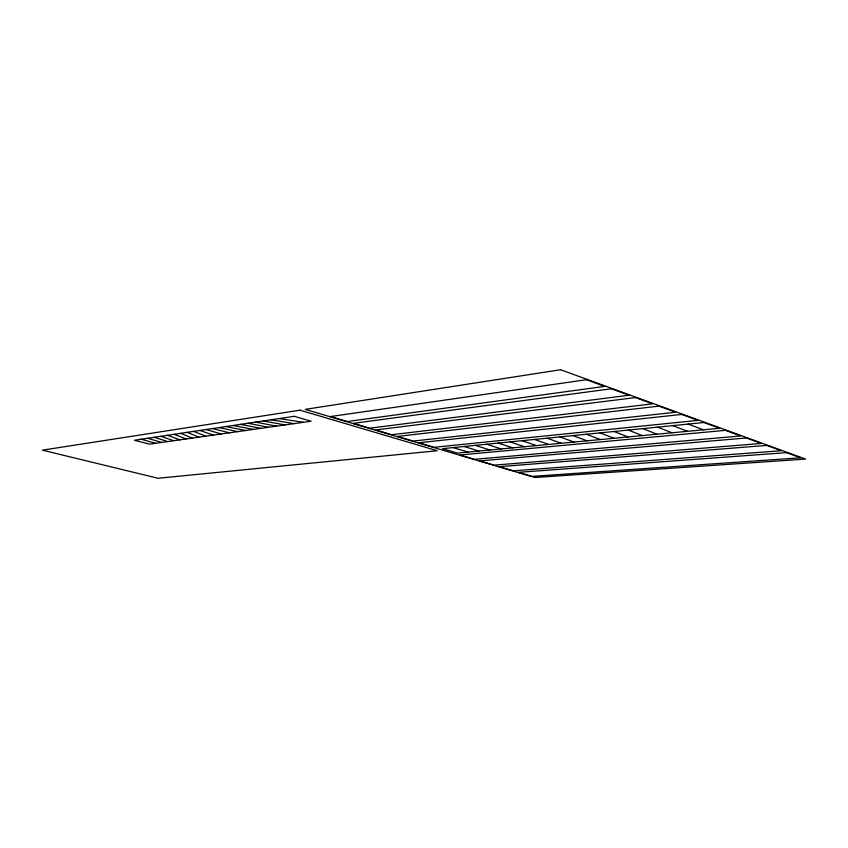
<?xml version="1.0" encoding="UTF-8"?>
<svg xmlns="http://www.w3.org/2000/svg" width="848" height="848" viewBox="0 0 848 848"><rect width="100%" height="100%" fill="white"/><g stroke="black" fill="none" stroke-linecap="round" stroke-linejoin="round"><path stroke-width="1.27" d="M279.31 418.562L303.393 422.304M271.18 419.771L293.98 423.64M263.293 420.958L284.928 424.922M255.63 422.103L276.374 426.141M233.115 425.473L253.329 429.417M240.546 424.36L260.781 428.357M248.072 423.237L268.36 427.275M225.897 426.555L245.655 430.498M219.028 427.583L237.641 431.643M212.477 428.558L229.426 432.809M141.234 439.222L155.513 443.303M206.128 429.512L221.233 433.975M147.69 438.257L161.565 442.444M453.182 447.574L468.075 452.09M464.121 446.483L478.94 451.062M475.272 445.37L490.006 450.012M154.241 437.282L167.66 441.575M486.646 444.235L501.285 448.942M498.253 443.069L512.796 447.861M510.093 441.882L524.53 446.748M160.844 436.285L173.787 440.706M522.167 440.674L536.519 445.613M199.874 430.445L213.314 435.098M534.494 439.444L548.751 444.447M547.077 438.183L561.249 443.271M559.913 436.9L574.022 442.062M167.48 435.3L179.914 439.836M573.025 435.596L587.07 440.822M688.099 424.074L703.363 429.809M586.403 434.25L600.405 439.561M672.708 425.622L687.484 431.314M600.077 432.883L614.047 438.268M193.588 431.388L205.831 436.158M174.116 434.303L186.072 438.967M614.047 431.484L627.997 436.943M657.635 427.127L672.008 432.777M628.315 430.063L642.275 435.596M642.837 428.611L656.935 434.208M180.698 433.317L192.326 438.077M187.196 432.342L198.867 437.144M299.98 410.178L42.4 450.161L158.046 478.272L437.239 450.744L299.98 410.178M560.613 369.728L305.216 409.372L534.844 477.509L805.6 459.097L560.613 369.728M294.32 416.315L134.419 440.25L149.545 444.151L311.11 421.212L294.32 416.315M586.413 379.713L330.487 416.548L347.256 421.53L604.698 386.381L586.413 379.713M611.291 388.776L353.34 423.332L369.717 428.198L629.036 395.242L611.291 388.776M635.438 397.585L375.653 429.957L391.659 434.717L652.674 403.86L635.438 397.585M658.896 406.128L397.458 436.434L413.093 441.077L675.633 412.234L658.896 406.128M681.686 414.439L418.753 442.762L434.038 447.299L697.957 420.364L681.686 414.439M703.829 422.505L442.465 448.656L457.422 453.097L719.645 428.272L703.829 422.505M725.358 430.349L459.923 454.984L474.53 459.319L740.749 435.957L725.358 430.349M746.304 437.981L479.83 460.888L494.108 465.139L761.271 443.44L746.304 437.981M766.687 445.412L499.292 466.676L513.263 470.82L781.252 450.723L766.687 445.412M786.509 452.641L518.34 472.325L532.014 476.385L800.703 457.814L786.509 452.641"/></g></svg>
